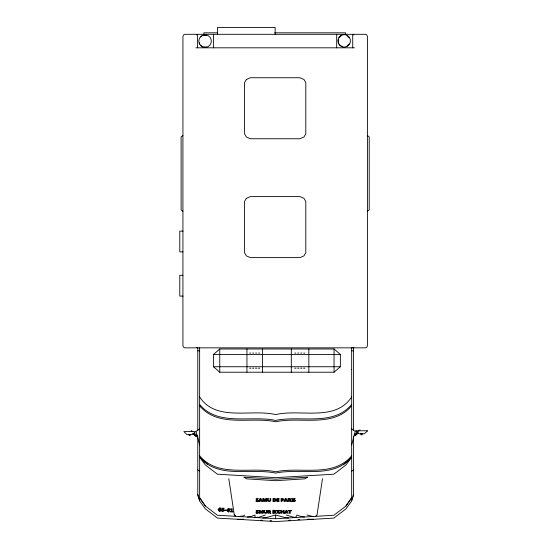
<?xml version="1.0" encoding="UTF-8"?>
<svg xmlns="http://www.w3.org/2000/svg" width="549" height="549" viewBox="0 0 549 549"><rect width="100%" height="100%" fill="white"/><g stroke="black" fill="none" stroke-linecap="round" stroke-linejoin="round"><path stroke-width="0.82" d="M338.41 39.329L338.41 42.479M322.496 478.68L317.006 515.037L315.565 516.341M351.669 444.951L355.217 431.342L351.669 428.947M351.669 500.077L352.362 497.916M352.829 496.474L353.529 494.313M199.637 347.846L199.637 498.218L205.326 506L217.404 515.25L275.653 518.716L333.895 515.25L345.98 506L351.669 497.442M345.98 506L351.669 498.218L351.669 347.846M338.994 37.86L341.142 35.63M349.164 43.947L347.016 46.178M351.669 396.961C335.233 422.16 300.111 408.703 275.653 414.598C251.195 408.703 216.073 422.16 199.637 396.961M343.832 464.276L351.669 457.159L345.98 464.934L333.895 474.192L275.653 477.657L217.404 474.192L205.326 464.934L199.637 457.159C218.248 479.442 250.92 467.741 275.653 473.114C300.262 467.679 332.859 479.483 351.422 457.344M351.669 404.483C333.058 426.765 300.385 415.065 275.653 420.438C250.92 415.065 218.248 426.765 199.637 404.483M351.669 405.821C333.058 428.103 300.385 416.396 275.653 421.776C250.92 416.396 218.248 428.103 199.637 405.821M351.669 455.828C333.058 478.11 300.385 466.403 275.653 471.783C250.92 466.403 218.248 478.11 199.637 455.828M195.67 431.562L192.349 434.561L186.941 434.561L183.874 431.562M295.609 517.529L296.968 515.037L300.921 516.472L304.517 517M213.465 354.469L219.758 348.992L334.06 348.992L340.359 354.469L340.359 366.739L334.06 372.215L219.758 372.215L213.465 366.739L213.465 354.469L340.359 354.469M358.01 432.996L355.114 435.515L354.002 435.014L360.082 429.778M200.817 36.879L202.032 35.911M244.634 515.037L243.591 515.868L238.952 516.534M351.669 471.262L353.529 469.848M182.927 135.521L181.108 136.852L181.108 209.917L182.927 211.241M367.398 211.241L369.216 209.917L369.216 136.852L367.398 135.521M199.637 428.947L196.089 431.342L199.637 444.951M196.405 34.971L197.599 34.306L197.599 47.811M352.719 347.846L353.913 347.174M265.311 515.037L258.97 517.233L254.86 517.481M288.719 517.94L285.995 517.796L275.653 515.037L265.311 517.796L262.772 517.947M203.446 35.301L206.486 35.301M206.486 47.063L203.446 47.063M247.386 517.034L251.113 516.534L254.976 515.037L254.976 516.877L255.697 517.529M203.446 35.047A6.293 6.293 0 0 1 211.152 42.753A6.293 6.293 0 0 1 200.625 45.574A6.293 6.293 0 0 1 203.446 35.047L205.072 34.834M342.555 34.765A6.293 6.293 0 0 1 350.262 42.472A6.293 6.293 0 0 1 339.735 45.293A6.293 6.293 0 0 1 342.555 34.765L344.189 34.553M237.69 519.292L243.578 519.203M288.781 520.28L290.455 520.178M297.97 519.731L299.644 519.635M307.728 519.203L313.616 519.292M217.603 32.816L203.905 32.816L203.905 34.306M274.651 32.816L345.582 32.816L345.582 34.306M195.842 47.811L354.476 47.811M183.03 231.095L179.784 231.095L179.784 251.895L182.927 251.895M182.927 275.289L179.784 275.289L179.784 296.089L183.03 296.089M353.631 347.846L365.641 347.846L366.835 347.174L367.398 345.616L367.398 36.529L366.835 34.971L365.641 34.306L184.684 34.306L183.49 34.971L182.927 36.529L182.927 345.616L183.49 347.174L184.684 347.846L353.529 347.846L353.529 430.588M197.777 350.811L199.637 350.811M351.669 350.811L353.529 350.811M249.713 353.069L250.769 353.069M252.67 353.069L253.727 353.069M255.628 353.069L256.685 353.069M258.586 353.069L259.636 353.069M294.813 353.069L295.87 353.069M297.771 353.069L298.828 353.069M300.728 353.069L301.785 353.069M303.686 353.069L304.743 353.069M213.465 366.739L340.359 366.739M249.596 368.201L250.893 368.201M252.554 368.201L253.844 368.201M255.511 368.201L256.802 368.201M258.462 368.201L259.759 368.201M294.696 368.201L295.993 368.201M297.654 368.201L298.944 368.201M300.612 368.201L301.902 368.201M303.563 368.201L304.86 368.201M351.216 369.47L351.669 369.47M356.274 430.773L355.628 430.773L358.957 433.765L364.364 433.765L367.693 430.773L367.048 430.773M356.761 430.773L366.56 430.773M184.745 431.562L194.545 431.562M360.817 433.278L361.167 434.808L362.155 434.808L362.155 433.765M260.85 520.178L262.525 520.28M270.039 520.726L271.714 520.823M296.46 517.481L293.379 517.137L286.31 515.037M312.985 516.499L306.987 515.037M342.555 46.782L339.927 45.21L338.994 43.947M353.913 34.971L352.719 34.306L352.719 47.811M196.405 347.174L197.599 347.846M197.777 469.848L199.637 471.262M347.016 35.63L349.164 37.86M200.817 45.485L202.032 46.452M191.224 430.574L192.438 431.617M194.264 433.188L197.304 435.803L196.185 436.318L192.713 433.291M199.884 457.344L207.474 464.276M234.299 514.708L235.741 516.341L234.299 515.037L228.809 478.68M291.08 501.505L289.817 500.18L290.421 499.871A0.981 0.796 0 0 0 290.627 499.494L290.126 498.657L287.999 498.54L287.999 501.505L288.822 501.505L289.048 500.372L290.126 501.505L292.555 501.505L292.555 498.54L291.114 498.54L291.114 501.505M199.637 497.442L205.326 506M199.294 42.76L199.884 44.229M197.777 494.313L199.637 500.077M361.167 433.765L361.167 434.808M353.529 436.455L353.529 495.294L351.669 501.059L345.98 508.834L333.895 518.091L275.653 521.55L217.404 518.091L205.326 508.834L199.637 501.059L197.777 495.294L197.777 436.455M336.688 34.306L336.688 47.811M334.06 348.992L334.06 372.215M308.847 348.992L308.847 372.215M291.313 348.992L291.313 372.215M275.653 515.037L275.653 518.716M275.159 34.306L275.159 27.45L217.5 27.45L217.5 34.306M262.504 348.992L262.504 372.215M246.94 348.992L246.94 372.215M219.758 348.992L219.758 372.215M213.417 34.306L213.417 47.811M197.777 347.846L197.777 430.588M190.139 434.561L190.139 435.597L189.151 435.597L189.151 434.561M218.159 509.596C221.343 516.259 222.098 503.124 218.159 509.596M226.929 510.117C230.113 516.781 230.868 503.646 226.929 510.117M262.449 510.947L262.422 513.356L263.239 513.356L263.239 510.392L262.058 510.392L261.159 512.574L260.267 510.392L259.053 510.392L259.053 513.356L259.801 513.356L259.766 510.947L260.782 513.356L261.454 513.356L262.449 510.947M266.135 499.096L266.107 501.505L266.924 501.505L266.924 498.54L265.743 498.54L264.844 500.722L263.952 498.54L262.738 498.54L262.738 501.505L263.486 501.505L263.451 499.096L264.467 501.505L265.14 501.505L266.135 499.096M221.611 510.666L222.002 511.4L223.656 511.229A1.235 1.002 3.4 0 0 224.074 510.687L223.814 509.74L222.544 509.417L222.585 508.772L224.026 508.861L224.061 508.278L221.878 508.154L221.769 509.946C222.777 509.362 223.958 510.906 222.462 510.92A1.606 1.304 3.4 0 1 221.81 510.769L221.611 510.666M224.85 510.076L224.816 510.57L226.325 510.659L226.353 510.165L224.85 510.076M230.395 511.318L230.36 511.881L232.858 512.025L232.893 511.469L232.076 511.421L232.241 508.71L230.518 508.889L230.484 509.465L231.328 509.369L231.211 511.366L230.395 511.318M267.061 512.073C266.752 514.797 262.395 512.903 264.028 510.392L264.858 510.392C263.335 513.48 267.768 513.507 266.238 510.392L267.061 510.392L267.061 512.073M270.746 500.221C270.437 502.946 266.08 501.052 267.713 498.54L268.543 498.54C267.02 501.628 271.453 501.656 269.923 498.54L270.746 498.54L270.746 500.221M275.378 499.995L274.905 500.818L273.821 500.963L273.821 499.082L274.905 499.219L275.378 499.995M278.412 511.682L278.693 512.574L279.736 512.821A1.695 1.366 0 0 0 280.381 512.642C278.165 515.861 275.866 508.937 280.381 510.453L280.381 511.098L278.878 511.064A1.057 0.851 0 0 0 278.467 511.49L278.412 511.682M270.506 511.201L270.492 511.345A0.981 0.796 0 0 1 270.28 511.723L269.683 512.025L270.938 513.356L269.991 513.356L268.914 512.224L268.687 513.356L267.864 513.356L267.864 510.392L269.984 510.508L270.506 511.201M276.25 499.988L275.426 501.271L272.99 501.505L272.99 498.54L275.481 498.746L276.25 499.988M275.488 512.471L274.699 513.294L272.729 513.356L272.729 510.392C273.622 509.788 276.621 510.872 274.624 511.757L275.488 512.471M283.778 499.487L283.16 500.331L281.918 500.482L281.918 501.505L281.095 501.505L281.095 498.54L283.236 498.67L283.778 499.487M258.449 500.674C258.401 501.834 255.621 502.012 255.951 500.729A1.578 1.276 0 0 0 256.692 501.011C259.19 501.168 252.76 497.902 258.291 498.602C256.747 499.755 256.417 498.677 258.449 500.674M258.449 512.526C258.401 513.686 255.621 513.864 255.951 512.581A1.578 1.276 0 0 0 256.692 512.862C259.039 513.047 252.876 509.712 258.291 510.46L258.092 510.982A1.681 1.359 0 0 0 257.419 510.872L256.85 511.304L258.449 512.526M295.417 500.674C295.362 501.834 292.583 502.012 292.912 500.729A1.578 1.276 0 0 0 293.66 501.011C296.021 501.223 289.831 497.847 295.252 498.602C293.715 499.755 293.386 498.677 295.417 500.674M219.113 509.129C219.175 514.111 221.412 506.459 219.113 509.129M227.883 509.65C227.945 514.633 230.182 506.981 227.883 509.65M282.907 499.508L281.918 499.974L281.918 499.055L282.907 499.508M274.473 511.208L273.553 511.586L273.553 510.886L274.473 511.208M269.634 511.284L268.687 511.716L268.687 510.893L269.634 511.284M289.776 499.432L288.822 499.865L288.822 499.041L289.776 499.432M274.617 512.464L273.553 512.862L273.553 512.087L274.617 512.464M260.452 499.068L259.993 500.331L260.933 500.331L260.452 499.068M285.713 499.068L285.247 500.331L286.187 500.331L285.734 499.068M286.434 510.92L285.974 512.183L286.914 512.183L286.454 510.92M259.814 500.846L259.553 501.505L258.661 501.505L260 498.54L260.974 498.54L262.285 501.505L259.814 500.846M285.075 500.846L284.814 501.505L283.915 501.505L285.254 498.54L286.235 498.54L287.539 501.505L285.075 500.846M285.796 512.697L285.542 513.356L284.643 513.356L285.981 510.392L286.962 510.392L288.266 513.356L285.796 512.697M246.371 79.475L244.525 82.645L244.525 133.853L246.371 137.017L250.413 138.753L299.905 138.753L303.954 137.017L305.8 133.853L305.8 82.645L303.954 79.475L299.905 77.738L250.413 77.738L246.371 79.475M246.371 198.347L244.525 201.51L244.525 252.718L246.371 255.889L250.413 257.625L299.905 257.625L303.954 255.889L305.8 252.718L305.8 201.51L303.954 198.347L299.905 196.611L250.413 196.611L246.371 198.347M357.996 433.003L355.121 435.522L357.996 433.003M307.461 477.218L304.777 478.845L275.653 480.698L246.528 478.845L243.845 477.218L275.653 479.174L307.461 477.218M278.974 498.54L276.861 498.54L276.861 501.505L279.057 501.505L279.057 500.963L277.684 500.963L277.684 500.283L278.885 500.283L278.885 499.741L277.684 499.741L277.684 499.082L278.974 499.082L278.974 498.54M277.224 510.392L275.783 510.392L275.783 513.356L277.224 513.356L277.224 510.392M281.85 510.392L281.019 510.392L281.019 513.356L281.85 513.356L281.85 512.148L283.366 512.148L283.366 513.356L284.197 513.356L284.197 510.392L283.366 510.392L283.366 511.579L281.85 511.579L281.85 510.392M291.299 510.392L288.383 510.392L288.383 510.934L289.426 510.934L289.426 513.356L290.256 513.356L290.256 510.934L291.299 510.934L291.299 510.392M196.192 436.311L193.31 433.799L196.185 436.318"/></g></svg>
